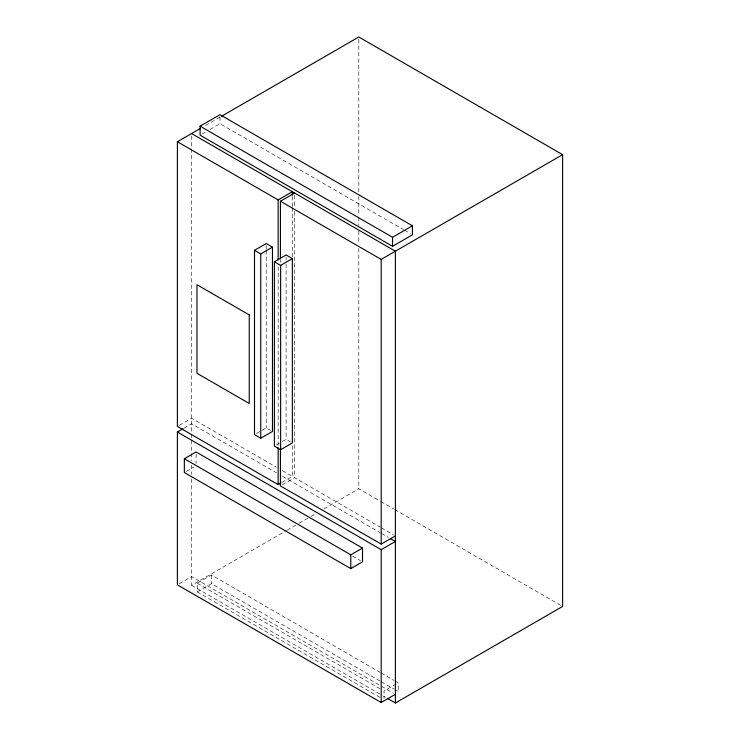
<?xml version="1.0" encoding="UTF-8"?>
<svg xmlns="http://www.w3.org/2000/svg" width="740" height="740" viewBox="0 0 740 740"><rect width="100%" height="100%" fill="white"/><g stroke="black" fill="none" stroke-linecap="round" stroke-linejoin="round"><path stroke-width="0.56" stroke-dasharray="3.7 2.78" d="M205.526 125.504L220.455 116.883M202.094 134.042L206.072 131.748M210.049 129.445L219.993 123.71L403.457 229.631M179.284 425.343L191.586 418.23L276.39 467.19M184.019 428.183L191.586 423.807L276.501 472.832M186.295 471.389L194.111 466.875M256.456 433.501L266.224 427.868L270.683 430.44M276.335 444.981L281.219 442.168M282.199 441.604L286.103 439.347L290.57 441.919M281.94 482.424L292.356 476.412L292.356 445.286M282.319 484.829L294.622 477.716L380.425 527.259M179.284 583.758L191.586 576.645L380.397 685.656M191.586 478.965L191.586 585.34L286.149 530.746M287.148 530.173L298.1 523.846M299.089 523.273L310.042 516.955M311.041 516.372L315.018 514.078M323.981 508.907L358.817 488.788L379.796 500.906M380.027 697.413L197.266 591.898L197.266 583.203L211.474 575.008L380.249 672.447M197.266 591.898L211.474 583.703L380.249 681.142M396.335 683.927L384.023 691.03L384.023 698.634M404.447 230.205L410.432 233.655M380.795 501.48L393.782 508.981M394.781 509.555L560.615 605.302M282.375 470.649L292.356 476.412M381.414 527.833L393.393 534.743M282.495 476.292L380.397 532.818M381.396 533.392L388.389 537.434M352.545 556.091L360.519 560.698M381.248 673.03L394.235 680.523M395.234 681.096L398.222 682.826L398.222 691.521L395.234 689.791M381.248 681.716L394.235 689.218M381.396 686.23L393.384 693.158M197.266 583.203L382.025 689.874M191.586 585.34L382.395 695.498M383.394 696.081L385.392 697.228M358.817 39.312L358.817 191.836M358.817 196.452L358.817 216.099M358.817 217.255L358.817 225.339M358.817 231.121L358.817 243.83M358.817 248.455L358.817 488.788M294.622 195.342L294.622 206.867M294.622 211.474L294.622 477.716M292.356 196.331L292.356 206.71M292.356 207.857L292.356 257.418M286.103 257.326L286.103 259.629M286.103 264.236L286.103 439.347M280.423 260.018L280.423 262.321M278.147 266.77L278.147 445.425M266.224 245.846L266.224 249.306M266.224 250.453L266.224 427.868M219.993 116.948L219.993 123.71M211.474 575.008L211.474 583.703M196.063 454.268L196.063 463.453M191.586 135.855L191.586 460.585M191.586 465.173L191.586 474.414"/><path stroke-width="1.11" d="M200.115 126.17L219.993 114.691L412.43 225.793L412.43 234.811L392.542 246.291L200.115 135.189L200.115 126.17L392.542 237.272L412.43 225.793M280.987 482.97L278.147 484.608L177.387 426.434L177.387 141.747L200.549 128.371M221.454 116.309L358.817 37L562.613 154.66L562.613 606.449L395.382 703L387.39 698.384M177.387 141.747L278.147 199.92L292.356 191.725L292.356 195.184M280.423 258.861L280.423 201.234L294.622 193.038M254.505 250.305L266.224 243.543L272.468 247.151L272.468 431.476L260.748 438.237L254.505 434.63L254.505 250.305L260.748 253.913L272.468 247.151M274.383 261.784L286.103 255.023L292.356 258.63L292.356 442.955L280.636 449.717L274.383 446.109L274.383 261.784L280.636 265.392L292.356 258.63M280.423 201.234L381.183 259.407L562.613 154.66M395.382 694.305L381.183 702.51L177.387 584.85L177.387 432.012L183.067 428.728M184.343 458.735L196.063 451.974L362.507 548.072L362.507 561.845L350.788 568.607L184.343 472.518L184.343 458.735L350.788 554.834L362.507 548.072M280.423 449.041L280.423 485.921L381.183 544.094L395.382 535.899M177.387 432.012L381.183 549.672L395.382 541.467L390.387 538.591M191.586 133.552L395.382 251.212L395.382 703M392.542 237.272L392.542 246.291M381.183 259.407L381.183 544.094M381.183 549.672L381.183 702.51M350.788 554.834L350.788 568.607M280.636 265.392L280.636 449.717M278.147 199.92L278.147 259.851M278.147 447.728L278.147 484.608M260.748 253.913L260.748 438.237M249.25 314.916L196.988 284.743L196.988 373.302L249.25 403.476L249.25 314.916"/></g></svg>
